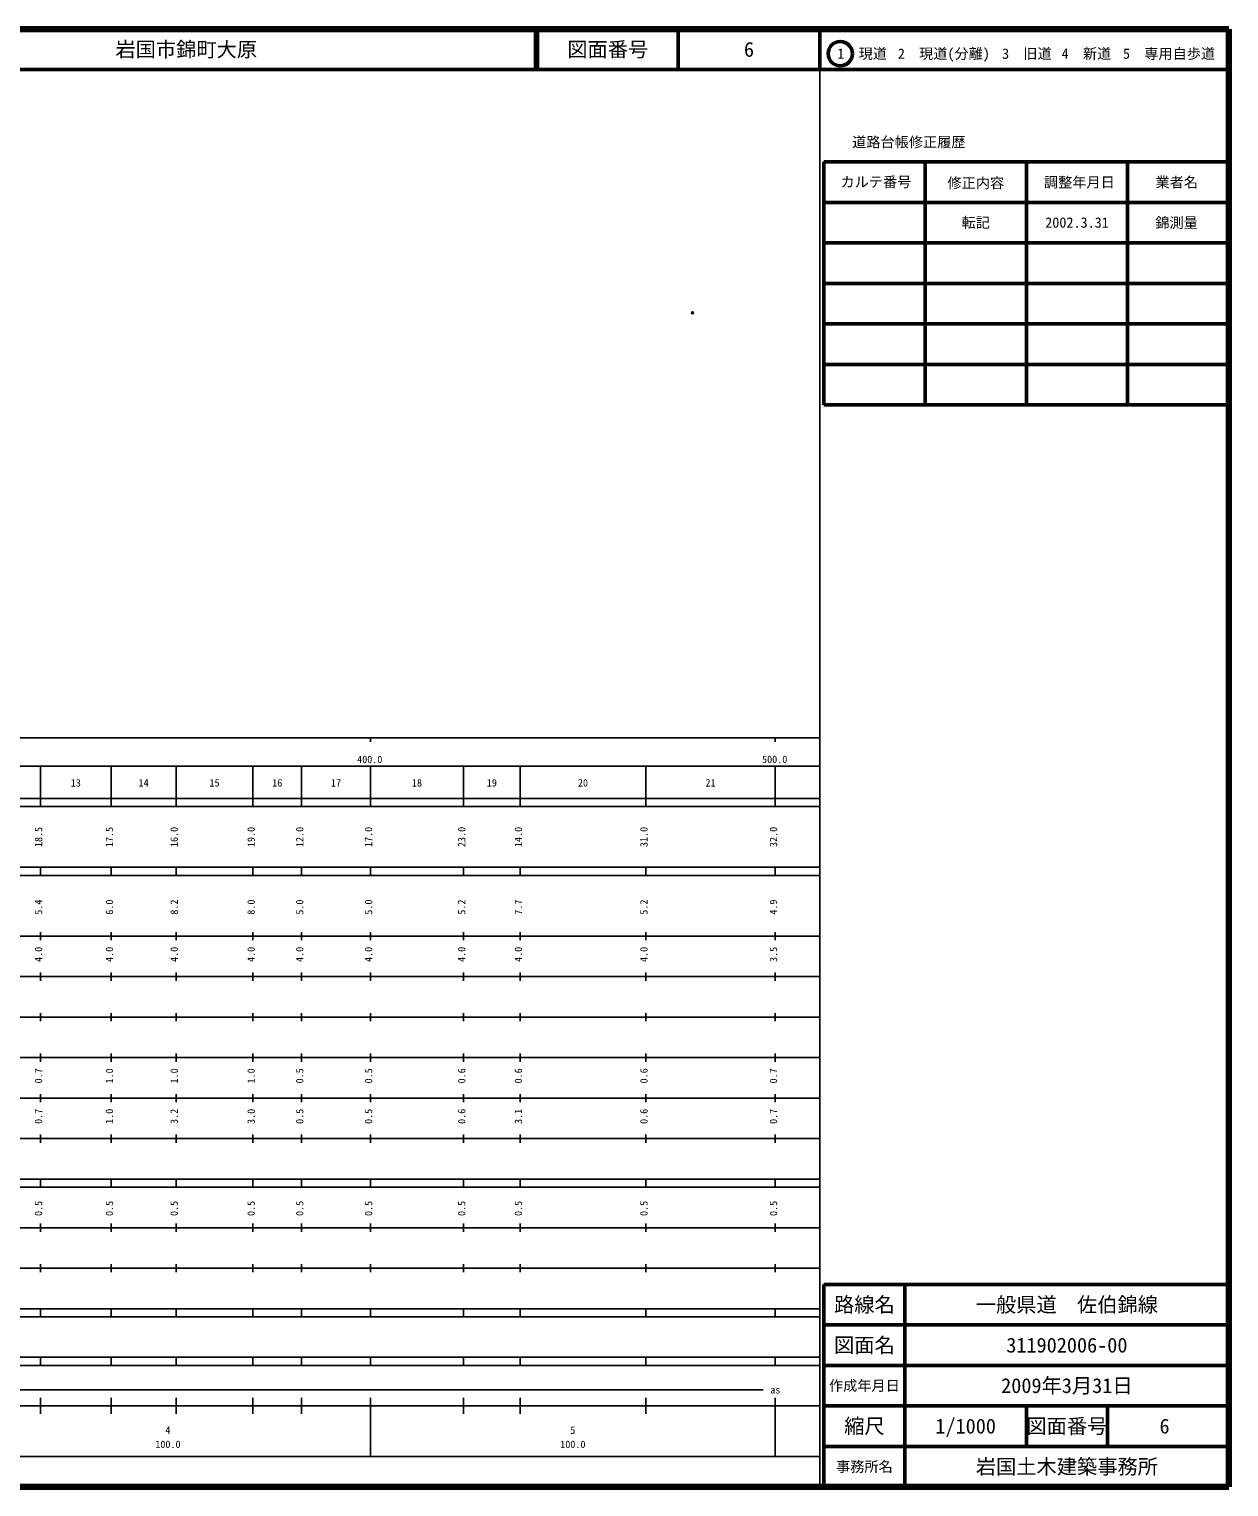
# Model space of a CAD drawing. Units: millimetres on the paper. Extents: x 40 to 680, y 20 to 380.
# Drawn here: x 383.7 to 680, y 20 to 380 of the extents above; entities that cross this region are included whole.
import ezdxf
from ezdxf.enums import TextEntityAlignment as Align

# ---------------------------------------------------------------- set-up
doc = ezdxf.new("R2010")
doc.units = ezdxf.units.MM
doc.header["$PDMODE"] = 32
doc.header["$PDSIZE"] = 0.5
doc.layers.add('M-OTRS', color=6, linetype='Continuous')
doc.layers.add('M-TTL-TXT', color=7, linetype='Continuous')
for name, color, linetype, lineweight in [('M-TTL', 2, 'Continuous', 140), ('M-TTL-BAND', 7, 'Continuous', 25), ('M-TTL-FRAM', 2, 'Continuous', 50), ('M-TTL-LINE', 7, 'Continuous', 50)]:
    doc.layers.add(name, color=color, linetype=linetype, lineweight=lineweight)
doc.styles.add('ＭＳ ゴシック', font='')
doc.styles.get('ＭＳ ゴシック').set_extended_font_data('MS Gothic')

msp = doc.modelspace()

# ---------------------------------------------------------------- linework, layer by layer
at = {"layer": 'M-OTRS'}
msp.add_point((547.556, 309.957), dxfattribs=at)
at = {"layer": 'M-TTL'}
for p, q in [((680, 380), (40, 380)), ((680, 20), (680, 380)), ((40, 20), (680, 20))]:
    msp.add_line(p, q, dxfattribs=at)
at = {"layer": 'M-TTL-BAND'}
for p, q in [((579, 20), (579, 370)), ((40, 205), (579, 205)), ((468, 205), (468, 204)), ((568, 205), (568, 204)), ((68, 198), (579, 198)), ((386.5, 188), (386.5, 198)), ((404, 188), (404, 198)), ((420, 188), (420, 198)), ((439, 188), (439, 198)), ((451, 188), (451, 198)), ((468, 188), (468, 198)), ((491, 188), (491, 198)), ((505, 188), (505, 198)), ((536, 188), (536, 198)), ((568, 188), (568, 198)), ((40, 190), (579, 190)), ((40, 188), (579, 188)), ((40, 173), (579, 173)), ((386.5, 171), (386.5, 173)), ((404, 171), (404, 173)), ((420, 171), (420, 173)), ((439, 171), (439, 173)), ((451, 171), (451, 173)), ((468, 171), (468, 173)), ((491, 171), (491, 173)), ((505, 171), (505, 173)), ((536, 171), (536, 173)), ((568, 171), (568, 173)), ((40, 171), (579, 171)), ((40, 156), (579, 156)), ((386.5, 155), (386.5, 157)), ((404, 155), (404, 157)), ((420, 155), (420, 157)), ((439, 155), (439, 157)), ((451, 155), (451, 157)), ((468, 155), (468, 157)), ((491, 155), (491, 157)), ((505, 155), (505, 157)), ((536, 155), (536, 157)), ((568, 155), (568, 157)), ((46, 146), (579, 146)), ((386.5, 145), (386.5, 147)), ((404, 145), (404, 147)), ((420, 145), (420, 147)), ((439, 145), (439, 147)), ((451, 145), (451, 147)), ((468, 145), (468, 147)), ((491, 145), (491, 147)), ((505, 145), (505, 147)), ((536, 145), (536, 147)), ((568, 145), (568, 147)), ((386.5, 135), (386.5, 137)), ((404, 135), (404, 137)), ((420, 135), (420, 137)), ((439, 135), (439, 137)), ((451, 135), (451, 137)), ((468, 135), (468, 137)), ((491, 135), (491, 137)), ((505, 135), (505, 137)), ((536, 135), (536, 137)), ((568, 135), (568, 137)), ((52, 136), (579, 136)), ((46, 126), (579, 126)), ((386.5, 125), (386.5, 127)), ((404, 125), (404, 127)), ((420, 125), (420, 127)), ((439, 125), (439, 127)), ((451, 125), (451, 127)), ((468, 125), (468, 127)), ((491, 125), (491, 127)), ((505, 125), (505, 127)), ((536, 125), (536, 127)), ((568, 125), (568, 127)), ((52, 116), (579, 116)), ((386.5, 115), (386.5, 117)), ((404, 115), (404, 117)), ((420, 115), (420, 117)), ((439, 115), (439, 117)), ((451, 115), (451, 117)), ((468, 115), (468, 117)), ((491, 115), (491, 117)), ((505, 115), (505, 117)), ((536, 115), (536, 117)), ((568, 115), (568, 117)), ((46, 106), (579, 106)), ((386.5, 105), (386.5, 107)), ((404, 105), (404, 107)), ((420, 105), (420, 107)), ((439, 105), (439, 107)), ((451, 105), (451, 107)), ((468, 105), (468, 107)), ((491, 105), (491, 107)), ((505, 105), (505, 107)), ((536, 105), (536, 107)), ((568, 105), (568, 107)), ((40, 96), (579, 96)), ((40, 94), (579, 94)), ((386.5, 94), (386.5, 96)), ((404, 94), (404, 96)), ((420, 94), (420, 96)), ((439, 94), (439, 96)), ((451, 94), (451, 96)), ((468, 94), (468, 96)), ((491, 94), (491, 96)), ((505, 94), (505, 96)), ((536, 94), (536, 96)), ((568, 94), (568, 96)), ((49, 84), (579, 84)), ((386.5, 83), (386.5, 85)), ((404, 83), (404, 85)), ((420, 83), (420, 85)), ((439, 83), (439, 85)), ((451, 83), (451, 85)), ((468, 83), (468, 85)), ((491, 83), (491, 85)), ((505, 83), (505, 85)), ((536, 83), (536, 85)), ((568, 83), (568, 85)), ((40, 74), (579, 74)), ((386.5, 73), (386.5, 75)), ((404, 73), (404, 75)), ((420, 73), (420, 75)), ((439, 73), (439, 75)), ((451, 73), (451, 75)), ((468, 73), (468, 75)), ((491, 73), (491, 75)), ((505, 73), (505, 75)), ((536, 73), (536, 75)), ((568, 73), (568, 75)), ((40, 64), (579, 64)), ((40, 62), (579, 62)), ((386.5, 62), (386.5, 64)), ((404, 62), (404, 64)), ((420, 62), (420, 64)), ((439, 62), (439, 64)), ((451, 62), (451, 64)), ((468, 62), (468, 64)), ((491, 62), (491, 64)), ((505, 62), (505, 64)), ((536, 62), (536, 64)), ((568, 62), (568, 64)), ((40, 52), (579, 52)), ((386.5, 50), (386.5, 52)), ((404, 50), (404, 52)), ((420, 50), (420, 52)), ((439, 50), (439, 52)), ((451, 50), (451, 52)), ((468, 50), (468, 52)), ((491, 50), (491, 52)), ((505, 50), (505, 52)), ((536, 50), (536, 52)), ((568, 50), (568, 52)), ((40, 50), (579, 50)), ((71, 44), (565, 44)), ((40, 40), (579, 40)), ((386.5, 38), (386.5, 42)), ((404, 38), (404, 42)), ((420, 38), (420, 42)), ((439, 38), (439, 42)), ((451, 38), (451, 42)), ((468, 27.5), (468, 42)), ((491, 38), (491, 42)), ((505, 38), (505, 42)), ((536, 38), (536, 42)), ((568, 27.5), (568, 42)), ((68, 27.5), (579, 27.5))]:
    msp.add_line(p, q, dxfattribs=at)
at = {"layer": 'M-TTL-FRAM'}
for p, q in [((580, 347.197), (580, 287.197)), ((580, 347.197), (680, 347.197)), ((580, 287.197), (680, 287.197)), ((680, 70), (580, 70)), ((580, 70), (580, 20))]:
    msp.add_line(p, q, dxfattribs=at)
at = {"layer": 'M-TTL-LINE'}
for p, q in [((508.747, 380), (508.747, 370)), ((509.247, 380), (509.247, 370)), ((543.997, 380), (543.997, 370)), ((579, 380), (579, 370)), ((40, 370), (680, 370)), ((605, 347.197), (605, 287.197)), ((630, 347.197), (630, 287.197)), ((655, 347.197), (655, 287.197)), ((580, 337.197), (680, 337.197)), ((580, 327.197), (680, 327.197)), ((580, 317.197), (680, 317.197)), ((580, 307.197), (680, 307.197)), ((580, 297.197), (680, 297.197)), ((600, 70), (600, 20)), ((680, 60), (580, 60)), ((680, 50), (580, 50)), ((680, 40), (580, 40)), ((630, 40), (630, 30)), ((650, 40), (650, 30)), ((680, 30), (580, 30))]:
    msp.add_line(p, q, dxfattribs=at)
msp.add_circle((584.031, 373.958), 3, dxfattribs=at)

# ---------------------------------------------------------------- texts
at = {"layer": 'M-TTL-BAND', "style": 'ＭＳ ゴシック'}
for s, p in [('400.0', (467.844, 198.195)), ('500.0', (567.844, 198.195)), ('13', (395.25, 192.405)), ('14', (412, 192.405)), ('15', (429.5, 192.405)), ('16', (445, 192.405)), ('17', (459.5, 192.405)), ('18', (479.5, 192.405)), ('19', (498, 192.405)), ('20', (520.5, 192.405)), ('21', (552, 192.405)), ('as', (568, 42.5)), ('4', (418, 32.523)), ('5', (518, 32.523)), ('100.0', (418, 29.033)), ('100.0', (518, 29.033))]:
    msp.add_text(s, height=1.833, dxfattribs=at).set_placement(p, align=Align.BOTTOM_CENTER)
for s, p in [('18.5', (387.5, 180.5)), ('17.5', (405, 180.5)), ('16.0', (421, 180.5)), ('19.0', (440, 180.5)), ('12.0', (452, 180.5)), ('17.0', (469, 180.5)), ('23.0', (492, 180.5)), ('14.0', (506, 180.5)), ('31.0', (537, 180.5)), ('32.0', (569, 180.5)), ('5.4', (387.5, 163.174)), ('6.0', (405, 163.174)), ('8.2', (421, 163.174)), ('8.0', (440, 163.174)), ('5.0', (452, 163.174)), ('5.0', (469, 163.174)), ('5.2', (492, 163.174)), ('7.7', (506, 163.174)), ('5.2', (537, 163.174)), ('4.9', (569, 163.174)), ('4.0', (387.5, 151.5)), ('4.0', (405, 151.5)), ('4.0', (421, 151.5)), ('4.0', (440, 151.5)), ('4.0', (452, 151.5)), ('4.0', (469, 151.5)), ('4.0', (492, 151.5)), ('4.0', (506, 151.5)), ('4.0', (537, 151.5)), ('3.5', (569, 151.5)), ('0.7', (387.5, 121.5)), ('1.0', (405, 121.5)), ('1.0', (421, 121.5)), ('1.0', (440, 121.5)), ('0.5', (452, 121.5)), ('0.5', (469, 121.5)), ('0.6', (492, 121.5)), ('0.6', (506, 121.5)), ('0.6', (537, 121.5)), ('0.7', (569, 121.5)), ('0.7', (387.5, 111.5)), ('1.0', (405, 111.5)), ('3.2', (421, 111.5)), ('3.0', (440, 111.5)), ('0.5', (452, 111.5)), ('0.5', (469, 111.5)), ('0.6', (492, 111.5)), ('3.1', (506, 111.5)), ('0.6', (537, 111.5)), ('0.7', (569, 111.5)), ('0.5', (387.5, 88.764)), ('0.5', (405, 88.764)), ('0.5', (421, 88.764)), ('0.5', (440, 88.764)), ('0.5', (452, 88.764)), ('0.5', (469, 88.764)), ('0.5', (492, 88.764)), ('0.5', (506, 88.764)), ('0.5', (537, 88.764)), ('0.5', (569, 88.764))]:
    msp.add_text(s, height=1.833, rotation=90, dxfattribs=at).set_placement(p, align=Align.BOTTOM_CENTER)
at = {"layer": 'M-TTL-TXT', "style": 'ＭＳ ゴシック'}
msp.add_text('岩国市錦町大原', height=3.666, dxfattribs=at).set_placement((405.024, 375), align=Align.MIDDLE_LEFT)
for s, height, p in [('図面番号', 3.666, (526.622, 375)), ('6', 3.666, (561.497, 375)), ('1\u3000現道', 2.566, (589.448, 373.958)), ('2\u3000現道(分離)', 2.566, (609.619, 373.958)), ('3\u3000旧道', 2.566, (630.121, 373.958)), ('4\u3000新道', 2.566, (644.824, 373.958)), ('5\u3000専用自歩道', 2.566, (665.228, 373.958)), ('道路台帳修正履歴', 2.566, (600.968, 352.113)), ('カルテ番号', 2.566, (592.839, 342.277)), ('修正内容', 2.566, (617.509, 342.023)), ('調整年月日', 2.566, (643.089, 342.197)), ('業者名', 2.566, (667.134, 342.197)), ('転記', 2.566, (617.5, 332.245)), ('2002.3.31', 2.566, (642.5, 332.245)), ('錦測量', 2.566, (667.077, 332.189)), ('路線名', 3.666, (590, 65)), ('路線名', 3.666, (590, 65)), ('一般県道\u3000佐伯錦線', 3.666, (640, 65)), ('図面名', 3.666, (590, 55)), ('図面名', 3.666, (590, 55)), ('311902006-00', 3.666, (640, 55)), ('2009年3月31日', 3.666, (640, 45)), ('作成年月日', 2.566, (590, 45)), ('作成年月日', 2.566, (590, 45)), ('縮尺', 3.666, (590, 35)), ('縮尺', 3.666, (590, 35)), ('1/1000', 3.666, (615, 35)), ('図面番号', 3.666, (640, 35)), ('図面番号', 3.666, (640, 35)), ('6', 3.666, (664.125, 35)), ('事務所名', 2.566, (590, 25)), ('事務所名', 2.566, (590, 25)), ('岩国土木建築事務所', 3.666, (640, 25))]:
    msp.add_text(s, height=height, dxfattribs=at).set_placement(p, align=Align.MIDDLE_CENTER)

doc.saveas('drawing.dxf')
